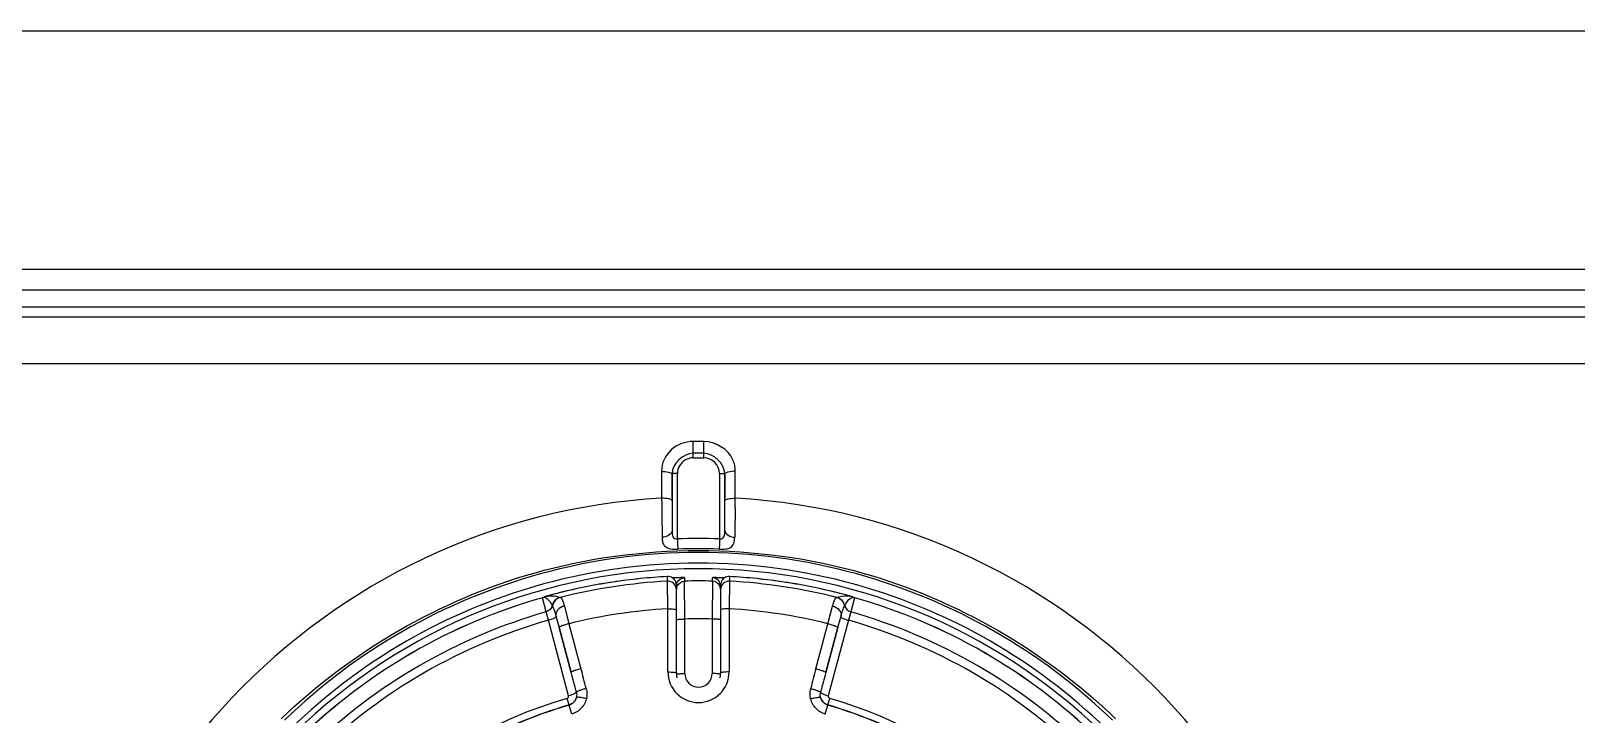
# Model space of a CAD drawing. Header units: millimetres. Extents: x 473 to 3963, y -1329 to 3488.
# Drawn here: x 2079.5 to 2152.8, y 1458.1 to 1490.5 of the extents above; entities that cross this region are included whole.
import ezdxf

# ---------------------------------------------------------------- set-up
doc = ezdxf.new("R2010")
doc.units = ezdxf.units.MM
doc.header["$LTSCALE"] = 392.37
doc.layers.get('0').update_dxf_attribs({"linetype": 'CONTINUOUS'})

msp = doc.modelspace()

# ---------------------------------------------------------------- linework, layer by layer
at = {"linetype": 'Continuous'}
for p, q in [((1887.648, 1490.466), (2534.648, 1490.466)), ((1885.222, 1479.166), (2541.748, 1479.166)), ((2537.748, 1478.166), (1884.548, 1478.166)), ((2583.684, 1476.894), (1838.613, 1476.894)), ((2537.748, 1477.366), (1884.548, 1477.366)), ((2460.148, 1474.671), (1962.148, 1474.671)), ((2111.398, 1470.99), (2110.898, 1470.99)), ((2110.898, 1470.431), (2110.898, 1470.99)), ((2111.398, 1470.431), (2111.398, 1470.99)), ((2111.398, 1470.431), (2110.898, 1470.431)), ((2110.898, 1470.216), (2110.898, 1470.431)), ((2110.898, 1470.216), (2111.398, 1470.216)), ((2109.398, 1469.594), (2109.398, 1469.434)), ((2109.398, 1469.434), (2109.398, 1468.307)), ((2110.148, 1469.466), (2109.898, 1469.466)), ((2109.898, 1468.307), (2109.898, 1469.434)), ((2109.898, 1469.434), (2109.898, 1468.307)), ((2110.148, 1468.178), (2110.148, 1469.466)), ((2112.148, 1469.466), (2112.148, 1468.178)), ((2112.148, 1469.466), (2112.398, 1469.466)), ((2112.398, 1468.307), (2112.398, 1469.434)), ((2112.398, 1469.434), (2112.398, 1468.307)), ((2112.898, 1469.434), (2112.898, 1469.594)), ((2112.898, 1469.148), (2112.898, 1469.434)), ((2112.898, 1468.724), (2112.898, 1469.148)), ((2112.898, 1468.307), (2112.898, 1468.724)), ((2109.898, 1468.307), (2109.898, 1468.178)), ((2109.898, 1468.178), (2109.898, 1467.557)), ((2110.148, 1466.781), (2110.148, 1468.178)), ((2112.148, 1468.178), (2112.148, 1466.781)), ((2112.398, 1468.178), (2112.398, 1468.307)), ((2112.398, 1467.83), (2112.398, 1468.178)), ((2112.891, 1467.844), (2112.896, 1468.173)), ((2112.896, 1468.173), (2112.898, 1468.307)), ((2109.898, 1467.557), (2109.898, 1467.039)), ((2112.398, 1467.499), (2112.398, 1467.83)), ((2112.398, 1467.208), (2112.398, 1467.499)), ((2112.398, 1466.97), (2112.398, 1467.208)), ((2109.42, 1466.774), (2109.424, 1466.446)), ((2109.898, 1467.039), (2109.898, 1466.781)), ((2110.148, 1466.37), (2110.148, 1466.781)), ((2112.148, 1466.781), (2112.148, 1466.369)), ((2112.398, 1466.781), (2112.398, 1466.97)), ((2110.148, 1466.37), (2110.156, 1466.157)), ((2110.156, 1466.157), (2110.166, 1465.885)), ((2112.14, 1466.157), (2112.13, 1465.885)), ((2112.148, 1466.369), (2112.14, 1466.157)), ((2109.676, 1464.53), (2109.677, 1464.588)), ((2109.676, 1464.365), (2109.676, 1464.53)), ((2109.696, 1463.057), (2109.676, 1464.365)), ((2109.677, 1464.588), (2109.677, 1464.588)), ((2110.488, 1464.532), (2110.488, 1464.369)), ((2110.498, 1462.568), (2110.488, 1464.369)), ((2111.808, 1464.369), (2111.798, 1462.568)), ((2111.808, 1464.369), (2111.808, 1464.532)), ((2112.62, 1464.365), (2112.601, 1463.057)), ((2112.62, 1464.588), (2112.62, 1464.444)), ((2112.62, 1464.588), (2112.62, 1464.588)), ((2112.62, 1464.444), (2112.62, 1464.365)), ((2103.742, 1463.582), (2103.742, 1463.583)), ((2103.923, 1462.909), (2103.742, 1463.582)), ((2103.81, 1463.608), (2103.81, 1463.609)), ((2103.898, 1463.642), (2103.898, 1463.642)), ((2110.098, 1464.132), (2110.098, 1464.188)), ((2110.098, 1464.132), (2110.098, 1464.188)), ((2110.098, 1463.966), (2110.098, 1464.132)), ((2110.098, 1463.969), (2110.098, 1464.132)), ((2110.098, 1464.132), (2110.098, 1463.969)), ((2110.098, 1464.051), (2110.098, 1464.132)), ((2110.098, 1463.969), (2110.098, 1464.051)), ((2110.098, 1463.013), (2110.098, 1463.966)), ((2112.198, 1464.188), (2112.198, 1464.044)), ((2112.198, 1464.188), (2112.198, 1464.132)), ((2112.198, 1464.132), (2112.198, 1463.969)), ((2112.198, 1463.969), (2112.198, 1464.132)), ((2112.198, 1464.132), (2112.198, 1464.051)), ((2112.198, 1464.051), (2112.198, 1463.969)), ((2112.198, 1464.044), (2112.198, 1463.966)), ((2112.198, 1463.966), (2112.198, 1463.013)), ((2118.554, 1463.582), (2118.374, 1462.909)), ((2118.487, 1463.609), (2118.398, 1463.642)), ((2118.398, 1463.642), (2118.398, 1463.642)), ((2118.486, 1463.608), (2118.487, 1463.609)), ((2118.554, 1463.582), (2118.554, 1463.583)), ((2104.024, 1462.514), (2103.923, 1462.909)), ((2104.781, 1463.187), (2104.999, 1462.349)), ((2109.695, 1460.06), (2109.696, 1463.057)), ((2110.098, 1462.618), (2110.098, 1463.013)), ((2110.098, 1462.905), (2110.098, 1463.013)), ((2110.098, 1462.618), (2110.098, 1462.905)), ((2112.198, 1463.013), (2112.198, 1462.618)), ((2112.198, 1463.013), (2112.198, 1462.905)), ((2112.198, 1462.905), (2112.198, 1462.618)), ((2112.601, 1463.057), (2112.601, 1460.06)), ((2117.297, 1462.349), (2117.516, 1463.187)), ((2118.374, 1462.909), (2118.273, 1462.514)), ((2104.984, 1458.93), (2104.024, 1462.514)), ((2104.382, 1462.718), (2104.426, 1462.555)), ((2104.39, 1462.687), (2104.382, 1462.718)), ((2104.426, 1462.555), (2104.53, 1462.166)), ((2104.53, 1462.166), (2105.102, 1460.032)), ((2105.102, 1460.032), (2104.53, 1462.166)), ((2104.999, 1462.349), (2105.571, 1460.215)), ((2110.098, 1462.528), (2110.098, 1462.618)), ((2110.098, 1462.528), (2110.098, 1462.618)), ((2110.098, 1461.6), (2110.098, 1462.528)), ((2110.098, 1461.6), (2110.098, 1462.528)), ((2110.098, 1461.6), (2110.098, 1462.528)), ((2110.498, 1459.985), (2110.498, 1462.568)), ((2111.798, 1462.568), (2111.798, 1459.985)), ((2112.198, 1462.618), (2112.198, 1462.528)), ((2112.198, 1462.618), (2112.198, 1462.528)), ((2112.198, 1462.528), (2112.198, 1461.6)), ((2112.198, 1462.528), (2112.198, 1461.6)), ((2116.725, 1460.215), (2117.297, 1462.349)), ((2117.195, 1460.032), (2117.767, 1462.166)), ((2117.767, 1462.166), (2117.195, 1460.032)), ((2118.273, 1462.514), (2117.312, 1458.93)), ((2117.767, 1462.166), (2117.871, 1462.555)), ((2117.871, 1462.555), (2117.915, 1462.718)), ((2117.915, 1462.718), (2117.906, 1462.687)), ((2110.098, 1460.016), (2110.098, 1461.6)), ((2110.098, 1460.016), (2110.098, 1461.6)), ((2110.098, 1460.016), (2110.098, 1461.6)), ((2112.198, 1461.6), (2112.198, 1460.016)), ((2112.198, 1461.6), (2112.198, 1460.016)), ((2105.008, 1458.494), (2104.916, 1458.807)), ((2105.009, 1458.489), (2105.008, 1458.494)), ((2105.133, 1458.063), (2105.009, 1458.489)), ((2117.163, 1458.063), (2117.287, 1458.489)), ((2117.289, 1458.494), (2117.287, 1458.489)), ((2117.289, 1458.494), (2117.38, 1458.807))]:
    msp.add_line(p, q, dxfattribs=at)
for points in [[(2111.398, 1470.216), (2111.398, 1470.339), (2111.398, 1470.431)], [(2109.898, 1466.781), (2109.9, 1466.686), (2109.906, 1466.606), (2109.918, 1466.536), (2109.936, 1466.476), (2109.965, 1466.426), (2110.008, 1466.389), (2110.07, 1466.37), (2110.148, 1466.37)], [(2112.148, 1466.369), (2112.209, 1466.368), (2112.271, 1466.381), (2112.323, 1466.416), (2112.359, 1466.474), (2112.381, 1466.546), (2112.392, 1466.623), (2112.397, 1466.7), (2112.398, 1466.781)], [(2103.81, 1463.609), (2103.785, 1463.597), (2103.742, 1463.583)], [(2103.898, 1463.642), (2103.885, 1463.639), (2103.81, 1463.609)], [(2118.554, 1463.583), (2118.512, 1463.597), (2118.487, 1463.609)]]:
    msp.add_lwpolyline(points, dxfattribs=at)
for centre, radius, start, end in [((2110.898, 1469.466), 0.75, 119.75323, 180), ((2110.898, 1469.466), 0.75, 90, 119.75323), ((2111.398, 1469.466), 0.75, 0, 90), ((2111.148, 1437.84), 30.517, 93.28785, 179.73201), ((2111.148, 1437.84), 30.517, 0.26795, 86.71231), ((2590.758, 1460.613), 477.922, 179.133, 179.30067), ((2111.148, 1437.466), 28.259, 74.57922, 105.42078), ((2111.147, 1439.354), 27.034, 87.87841, 92.11822), ((2111.147, 1439.947), 25.956, 87.82994, 92.16659), ((2111.148, 1437.466), 27.493, 90, 134.17774), ((2111.148, 1437.466), 27.493, 90, 134.17774), ((2111.148, 1437.466), 27.759, 90, 105.45692), ((2111.148, 1437.466), 27.759, 74.54303, 90), ((2111.148, 1437.466), 27.493, 45.82226, 90), ((2111.148, 1437.466), 27.493, 45.82226, 90), ((2111.148, 1437.466), 28.259, 105.42078, 134.06976), ((2111.148, 1437.466), 27.759, 105.45692, 105.80178), ((2111.148, 1437.466), 27.162, 93.10585, 104.11354), ((2111.148, 1437.466), 26.94, 93.13191, 104.08937), ((2111.148, 1437.466), 27.162, 98.60345, 99.98298), ((2111.148, 1437.466), 27.162, 93.10585, 98.60345), ((2109.698, 1463.966), 0.4, 0.00571, 93.1362), ((2109.698, 1464.185), 0.403, 74.55904, 93.03278), ((2109.697, 1464.187), 0.402, 56.39464, 74.44752), ((2109.695, 1464.188), 0.403, 0.07214, 18.55233), ((2110.502, 1464.132), 0.403, 157.93282, 172.06072), ((2111.148, 1437.501), 26.876, 90.00003, 91.40677), ((2111.148, 1437.501), 26.876, 88.59323, 89.99997), ((2111.795, 1464.132), 0.403, 7.93928, 22.06718), ((2112.598, 1463.966), 0.4, 86.86363, 179.99031), ((2112.601, 1464.188), 0.403, 161.44775, 179.92786), ((2112.599, 1464.187), 0.402, 105.55256, 123.60531), ((2112.599, 1464.185), 0.403, 86.96722, 105.44104), ((2111.148, 1437.466), 27.162, 75.88646, 86.89415), ((2111.148, 1437.466), 27.162, 81.39655, 86.89415), ((2111.148, 1437.466), 26.94, 75.91063, 86.86809), ((2111.148, 1437.466), 27.162, 80.01702, 81.39655), ((2111.148, 1437.466), 27.759, 74.19817, 74.54303), ((2111.148, 1437.466), 28.259, 45.93023, 74.57922), ((2111.148, 1437.466), 27.759, 105.80178, 134.12796), ((2111.148, 1437.466), 27.147, 105.83205, 134.16795), ((2111.148, 1437.466), 27.146, 105.83205, 134.16795), ((2103.633, 1463.965), 0.399, 285.84607, 296.29478), ((2104.029, 1463.175), 0.485, 114.85729, 116.84214), ((2103.781, 1463.404), 0.206, 80.45737, 81.95398), ((2104.03, 1463.172), 0.489, 108.56459, 114.85551), ((2104.029, 1463.175), 0.485, 105.67373, 108.56539), ((2111.148, 1437.466), 27.162, 99.98298, 105.48058), ((2111.148, 1437.466), 27.162, 104.11354, 105.48058), ((2104.694, 1463.109), 0.5, 104.15013, 168.19029), ((2110.496, 1464.132), 0.398, 172.0393, 179.97546), ((2111.8, 1464.132), 0.398, 0.02454, 7.9607), ((2111.148, 1437.466), 27.162, 74.51942, 80.01702), ((2117.602, 1463.109), 0.5, 11.81989, 75.85183), ((2111.148, 1437.466), 27.162, 74.51942, 75.88646), ((2118.267, 1463.174), 0.487, 68.51332, 74.32005), ((2118.266, 1463.173), 0.488, 64.63145, 68.52017), ((2118.268, 1463.176), 0.484, 63.15726, 64.62945), ((2118.516, 1463.398), 0.212, 99.08496, 101.21543), ((2118.515, 1463.405), 0.205, 98.04645, 99.07504), ((2118.663, 1463.965), 0.399, 243.70444, 254.15472), ((2111.148, 1437.466), 27.147, 45.83205, 74.16795), ((2111.148, 1437.466), 27.146, 45.83205, 74.16795), ((2111.148, 1437.466), 27.759, 45.87198, 74.19817), ((2111.148, 1437.466), 26.45, 105.85363, 134.14637), ((2111.148, 1437.466), 25.632, 93.24851, 103.87987), ((2111.148, 1437.466), 25.632, 76.12013, 86.75149), ((2111.148, 1437.466), 26.45, 45.85363, 74.14637), ((2111.148, 1437.466), 26.042, 105.87764, 134.12236), ((2111.148, 1437.7), 24.877, 90.00004, 91.49729), ((2111.148, 1437.7), 24.877, 88.50271, 89.99996), ((2111.148, 1437.466), 26.042, 45.87764, 74.12236), ((1744.577, 1363.429), 373.242, 14.85168, 15.00012), ((1943.251, 1416.713), 168.049, 14.67055, 15.00269), ((2111.147, 1460.061), 1.451, 180.05002, 270.06545), ((2111.148, 1460.016), 1.05, 180, 183.82328), ((2111.148, 1460.016), 1.05, 183.82328, 193.29662), ((2111.148, 1459.985), 0.65, 180.00161, 359.99839), ((2111.15, 1460.061), 1.451, 269.93495, 359.94958), ((2111.148, 1460.016), 1.05, 346.72147, 356.1774), ((2111.148, 1460.016), 1.05, 356.1774, 360), ((2279.04, 1416.714), 168.043, 164.99731, 165.32945), ((2477.728, 1363.427), 373.251, 164.99988, 165.14832), ((2111.148, 1437.466), 22.233, 106.27873, 133.72127), ((2111.148, 1437.466), 21.906, 106.27873, 133.72127), ((2111.148, 1437.466), 21.901, 106.27901, 133.72099), ((2111.148, 1437.466), 21.901, 46.27901, 73.72099), ((2111.148, 1437.466), 21.906, 46.27873, 73.72127), ((2111.148, 1437.466), 22.233, 46.27873, 73.72127)]:
    msp.add_arc(centre, radius, start, end, dxfattribs=at)
for points, knots in [([(2110.898, 1470.99), (2110.525, 1470.99), (2109.755, 1470.723), (2109.39, 1469.96), (2109.398, 1469.594)], [0, 0, 0, 0, 0.505533, 1, 1, 1, 1]), ([(2112.898, 1469.594), (2112.898, 1469.686), (2112.877, 1469.869), (2112.82, 1470.045), (2112.783, 1470.129)], [0, 0, 0, 0, 0.498317, 1, 1, 1, 1]), ([(2109.898, 1469.434), (2109.898, 1469.495), (2109.647, 1469.535), (2109.512, 1469.563), (2109.398, 1469.563)], [0, 0, 0, 0, 0.350274, 1, 1, 1, 1]), ([(2112.398, 1469.434), (2112.398, 1469.5), (2112.632, 1469.582), (2112.784, 1469.595), (2112.898, 1469.595)], [0, 0, 0, 0, 0.369263, 1, 1, 1, 1]), ([(2109.898, 1468.178), (2109.898, 1468.239), (2109.647, 1468.279), (2109.512, 1468.307), (2109.398, 1468.307)], [0, 0, 0, 0, 0.350271, 1, 1, 1, 1]), ([(2112.398, 1468.178), (2112.398, 1468.239), (2112.649, 1468.279), (2112.785, 1468.307), (2112.898, 1468.307)], [0, 0, 0, 0, 0.350269, 1, 1, 1, 1]), ([(2109.424, 1466.446), (2109.425, 1466.369), (2109.427, 1466.224), (2109.492, 1466.084), (2109.54, 1466.037)], [0, 0, 0, 0, 0.534705, 1, 1, 1, 1]), ([(2112.13, 1465.885), (2112.334, 1465.878), (2112.784, 1465.869), (2112.87, 1466.292), (2112.872, 1466.446)], [0, 0, 0, 0, 0.570396, 1, 1, 1, 1]), ([(2110.488, 1464.532), (2110.488, 1464.537), (2110.461, 1464.529), (2110.434, 1464.537), (2110.373, 1464.533), (2110.272, 1464.533), (2110.117, 1464.528), (2109.989, 1464.524), (2109.92, 1464.521)], [0, 0, 0, 0, 0.024213, 0.090965, 0.191715, 0.31931, 0.634407, 1, 1, 1, 1]), ([(2112.377, 1464.521), (2112.308, 1464.524), (2112.179, 1464.528), (2112.024, 1464.533), (2111.924, 1464.533), (2111.863, 1464.537), (2111.836, 1464.529), (2111.808, 1464.537), (2111.808, 1464.532)], [0, 0, 0, 0, 0.365417, 0.680402, 0.807951, 0.908699, 0.975581, 1, 1, 1, 1]), ([(2103.88, 1463.586), (2103.886, 1463.583), (2103.898, 1463.578), (2103.909, 1463.571), (2103.914, 1463.568)], [0, 0, 0, 0, 0.514089, 1, 1, 1, 1]), ([(2103.898, 1463.642), (2104, 1463.661), (2104.226, 1463.683), (2104.462, 1463.651), (2104.572, 1463.594)], [0, 0, 0, 0, 0.456402, 1, 1, 1, 1]), ([(2103.963, 1463.533), (2103.991, 1463.51), (2104.087, 1463.414), (2104.16, 1463.299), (2104.205, 1463.211)], [0, 0, 0, 0, 0.268677, 1, 1, 1, 1]), ([(2104.59, 1463.595), (2104.496, 1463.571), (2104.318, 1463.463), (2104.235, 1463.272), (2104.222, 1463.176)], [0, 0, 0, 0, 0.498106, 1, 1, 1, 1]), ([(2104.572, 1463.594), (2104.574, 1463.593), (2104.58, 1463.594), (2104.586, 1463.594), (2104.59, 1463.595)], [0, 0, 0, 0, 0.32785, 1, 1, 1, 1]), ([(2104.59, 1463.595), (2104.605, 1463.596), (2104.644, 1463.558), (2104.713, 1463.429), (2104.754, 1463.291), (2104.781, 1463.187)], [0, 0, 0, 0, 0.099755, 0.297872, 1, 1, 1, 1]), ([(2117.516, 1463.187), (2117.543, 1463.291), (2117.583, 1463.429), (2117.652, 1463.558), (2117.691, 1463.596), (2117.706, 1463.595)], [0, 0, 0, 0, 0.702121, 0.900216, 1, 1, 1, 1]), ([(2117.706, 1463.595), (2117.71, 1463.594), (2117.716, 1463.594), (2117.722, 1463.593), (2117.724, 1463.594)], [0, 0, 0, 0, 0.67233, 1, 1, 1, 1]), ([(2117.706, 1463.595), (2117.8, 1463.571), (2117.978, 1463.463), (2118.062, 1463.272), (2118.074, 1463.176)], [0, 0, 0, 0, 0.498105, 1, 1, 1, 1]), ([(2117.724, 1463.594), (2117.752, 1463.608), (2117.964, 1463.691), (2118.205, 1463.678), (2118.398, 1463.642)], [0, 0, 0, 0, 0.135657, 1, 1, 1, 1]), ([(2118.091, 1463.211), (2118.111, 1463.248), (2118.201, 1463.405), (2118.334, 1463.578), (2118.475, 1463.606)], [0, 0, 0, 0, 0.22405, 1, 1, 1, 1]), ([(2104.205, 1463.211), (2104.207, 1463.207), (2104.213, 1463.195), (2104.218, 1463.183), (2104.222, 1463.176)], [0, 0, 0, 0, 0.328663, 1, 1, 1, 1]), ([(2104.222, 1463.176), (2104.234, 1463.154), (2104.298, 1463.005), (2104.346, 1462.851), (2104.382, 1462.718)], [0, 0, 0, 0, 0.151178, 1, 1, 1, 1]), ([(2104.781, 1463.187), (2104.661, 1463.156), (2104.45, 1463.054), (2104.357, 1462.811), (2104.382, 1462.718)], [0, 0, 0, 0, 0.561855, 1, 1, 1, 1]), ([(2109.696, 1463.057), (2109.747, 1463.057), (2109.84, 1463.055), (2109.971, 1463.047), (2110.041, 1463.034), (2110.098, 1463.024), (2110.098, 1463.013)], [0, 0, 0, 0, 0.376743, 0.697405, 0.914161, 1, 1, 1, 1]), ([(2112.601, 1463.057), (2112.549, 1463.057), (2112.457, 1463.055), (2112.325, 1463.047), (2112.256, 1463.034), (2112.198, 1463.024), (2112.198, 1463.013)], [0, 0, 0, 0, 0.376759, 0.697427, 0.914176, 1, 1, 1, 1]), ([(2117.516, 1463.187), (2117.636, 1463.156), (2117.846, 1463.054), (2117.94, 1462.811), (2117.915, 1462.718)], [0, 0, 0, 0, 0.561856, 1, 1, 1, 1]), ([(2117.915, 1462.718), (2117.929, 1462.771), (2117.974, 1462.926), (2118.025, 1463.08), (2118.074, 1463.176)], [0, 0, 0, 0, 0.337847, 1, 1, 1, 1]), ([(2118.074, 1463.176), (2118.078, 1463.183), (2118.084, 1463.195), (2118.09, 1463.207), (2118.091, 1463.211)], [0, 0, 0, 0, 0.671389, 1, 1, 1, 1]), ([(2104.368, 1462.653), (2104.352, 1462.639), (2104.243, 1462.578), (2104.123, 1462.54), (2104.024, 1462.514)], [0, 0, 0, 0, 0.168888, 1, 1, 1, 1]), ([(2104.39, 1462.687), (2104.391, 1462.682), (2104.386, 1462.667), (2104.375, 1462.658), (2104.368, 1462.653)], [0, 0, 0, 0, 0.378412, 1, 1, 1, 1]), ([(2104.999, 1462.349), (2104.938, 1462.333), (2104.827, 1462.3), (2104.671, 1462.249), (2104.592, 1462.211), (2104.526, 1462.18), (2104.53, 1462.166)], [0, 0, 0, 0, 0.377027, 0.697611, 0.914194, 1, 1, 1, 1]), ([(2110.098, 1462.528), (2110.098, 1462.539), (2110.156, 1462.546), (2110.224, 1462.56), (2110.355, 1462.566), (2110.447, 1462.568), (2110.498, 1462.568)], [0, 0, 0, 0, 0.08409, 0.300616, 0.621845, 1, 1, 1, 1]), ([(2112.198, 1462.528), (2112.198, 1462.539), (2112.14, 1462.546), (2112.073, 1462.56), (2111.941, 1462.566), (2111.849, 1462.568), (2111.798, 1462.568)], [0, 0, 0, 0, 0.08409, 0.300617, 0.621845, 1, 1, 1, 1]), ([(2117.297, 1462.349), (2117.359, 1462.333), (2117.47, 1462.3), (2117.626, 1462.249), (2117.705, 1462.211), (2117.771, 1462.18), (2117.767, 1462.166)], [0, 0, 0, 0, 0.377015, 0.697594, 0.914183, 1, 1, 1, 1]), ([(2117.906, 1462.687), (2117.905, 1462.682), (2117.911, 1462.667), (2117.922, 1462.658), (2117.928, 1462.653)], [0, 0, 0, 0, 0.378411, 1, 1, 1, 1]), ([(2117.928, 1462.653), (2117.945, 1462.639), (2118.054, 1462.578), (2118.173, 1462.54), (2118.273, 1462.514)], [0, 0, 0, 0, 0.168886, 1, 1, 1, 1]), ([(2105.571, 1460.215), (2105.51, 1460.198), (2105.399, 1460.166), (2105.243, 1460.115), (2105.164, 1460.076), (2105.098, 1460.046), (2105.102, 1460.032)], [0, 0, 0, 0, 0.377013, 0.697601, 0.914193, 1, 1, 1, 1]), ([(2109.695, 1460.06), (2109.747, 1460.06), (2109.84, 1460.058), (2109.971, 1460.05), (2110.041, 1460.037), (2110.098, 1460.027), (2110.098, 1460.016)], [0, 0, 0, 0, 0.376706, 0.697392, 0.914175, 1, 1, 1, 1]), ([(2110.1, 1459.949), (2110.103, 1459.952), (2110.113, 1459.956), (2110.122, 1459.959), (2110.129, 1459.961)], [0, 0, 0, 0, 0.376406, 1, 1, 1, 1]), ([(2110.215, 1459.974), (2110.236, 1459.976), (2110.33, 1459.983), (2110.424, 1459.985), (2110.498, 1459.985)], [0, 0, 0, 0, 0.214691, 1, 1, 1, 1]), ([(2112.081, 1459.974), (2112.061, 1459.976), (2111.967, 1459.983), (2111.872, 1459.985), (2111.798, 1459.985)], [0, 0, 0, 0, 0.214693, 1, 1, 1, 1]), ([(2112.196, 1459.949), (2112.193, 1459.952), (2112.184, 1459.956), (2112.174, 1459.959), (2112.168, 1459.961)], [0, 0, 0, 0, 0.376324, 1, 1, 1, 1]), ([(2112.601, 1460.06), (2112.55, 1460.06), (2112.457, 1460.058), (2112.325, 1460.05), (2112.256, 1460.037), (2112.198, 1460.027), (2112.198, 1460.016)], [0, 0, 0, 0, 0.376696, 0.697384, 0.914173, 1, 1, 1, 1]), ([(2116.725, 1460.215), (2116.787, 1460.198), (2116.898, 1460.166), (2117.054, 1460.115), (2117.133, 1460.076), (2117.199, 1460.046), (2117.195, 1460.032)], [0, 0, 0, 0, 0.377013, 0.697601, 0.914193, 1, 1, 1, 1]), ([(2105.351, 1459.098), (2105.348, 1459.082), (2105.306, 1459.051), (2105.191, 1458.991), (2105.071, 1458.953), (2104.984, 1458.93)], [0, 0, 0, 0, 0.114273, 0.336151, 1, 1, 1, 1]), ([(2105.821, 1459.273), (2105.762, 1459.258), (2105.654, 1459.227), (2105.507, 1459.18), (2105.415, 1459.138), (2105.357, 1459.114), (2105.351, 1459.097)], [0, 0, 0, 0, 0.361627, 0.674293, 0.89597, 1, 1, 1, 1]), ([(2116.476, 1459.273), (2116.534, 1459.258), (2116.643, 1459.227), (2116.789, 1459.18), (2116.882, 1459.138), (2116.94, 1459.114), (2116.946, 1459.098)], [0, 0, 0, 0, 0.361634, 0.674301, 0.895976, 1, 1, 1, 1]), ([(2116.946, 1459.098), (2116.948, 1459.082), (2116.99, 1459.051), (2117.106, 1458.991), (2117.225, 1458.953), (2117.312, 1458.93)], [0, 0, 0, 0, 0.114268, 0.336142, 1, 1, 1, 1]), ([(2105.826, 1458.794), (2105.786, 1458.625), (2105.614, 1458.302), (2105.301, 1458.112), (2105.133, 1458.063)], [0, 0, 0, 0, 0.49938, 1, 1, 1, 1]), ([(2105.826, 1458.794), (2105.768, 1458.808), (2105.661, 1458.83), (2105.512, 1458.858), (2105.424, 1458.861), (2105.361, 1458.87), (2105.354, 1458.857)], [0, 0, 0, 0, 0.375286, 0.692521, 0.90922, 1, 1, 1, 1]), ([(2116.47, 1458.794), (2116.529, 1458.808), (2116.635, 1458.83), (2116.784, 1458.858), (2116.873, 1458.861), (2116.935, 1458.87), (2116.943, 1458.857)], [0, 0, 0, 0, 0.375292, 0.692526, 0.909221, 1, 1, 1, 1]), ([(2117.163, 1458.063), (2116.996, 1458.112), (2116.682, 1458.302), (2116.51, 1458.625), (2116.47, 1458.794)], [0, 0, 0, 0, 0.50062, 1, 1, 1, 1])]:
    msp.add_open_spline(points, degree=3, knots=knots, dxfattribs=at)
for points in [[(2112.783, 1470.129), (2112.564, 1470.626), (2111.942, 1470.99), (2111.398, 1470.99)], [(2110.898, 1470.431), (2110.435, 1470.431), (2109.891, 1469.929), (2109.898, 1469.466)], [(2112.398, 1469.466), (2112.397, 1469.929), (2111.862, 1470.431), (2111.398, 1470.431)], [(2109.398, 1468.307), (2109.402, 1468.032), (2109.407, 1467.756), (2109.41, 1467.48)], [(2109.41, 1467.48), (2109.414, 1467.245), (2109.417, 1467.01), (2109.42, 1466.774)], [(2109.898, 1466.781), (2109.898, 1466.587), (2109.618, 1466.453), (2109.424, 1466.446)], [(2112.398, 1466.781), (2112.398, 1466.587), (2112.679, 1466.453), (2112.872, 1466.446)], [(2103.347, 1464.753), (2108.349, 1466.176), (2113.947, 1466.176), (2118.949, 1464.753)], [(2109.54, 1466.037), (2109.696, 1465.889), (2109.952, 1465.877), (2110.166, 1465.885)], [(2091.344, 1457.842), (2094.666, 1461.048), (2098.906, 1463.489), (2103.347, 1464.753)], [(2110.077, 1464.316), (2110.05, 1464.398), (2109.992, 1464.474), (2109.92, 1464.521)], [(2110.128, 1464.283), (2110.183, 1464.419), (2110.342, 1464.529), (2110.488, 1464.532)], [(2110.128, 1464.12), (2110.183, 1464.255), (2110.342, 1464.365), (2110.488, 1464.369)], [(2112.169, 1464.283), (2112.114, 1464.419), (2111.954, 1464.529), (2111.808, 1464.532)], [(2112.169, 1464.12), (2112.114, 1464.255), (2111.954, 1464.365), (2111.808, 1464.369)], [(2112.377, 1464.521), (2112.305, 1464.474), (2112.247, 1464.398), (2112.219, 1464.316)], [(2118.949, 1464.753), (2123.39, 1463.489), (2127.631, 1461.048), (2130.952, 1457.842)], [(2103.815, 1463.607), (2103.838, 1463.603), (2103.86, 1463.596), (2103.88, 1463.586)], [(2103.914, 1463.568), (2103.931, 1463.557), (2103.948, 1463.545), (2103.963, 1463.533)], [(2110.098, 1463.969), (2110.098, 1464.02), (2110.108, 1464.073), (2110.128, 1464.12)], [(2112.198, 1463.969), (2112.198, 1464.02), (2112.188, 1464.073), (2112.169, 1464.12)], [(2104.205, 1463.211), (2104.177, 1463.076), (2104.055, 1462.947), (2103.923, 1462.909)], [(2118.091, 1463.211), (2118.12, 1463.076), (2118.241, 1462.947), (2118.374, 1462.909)], [(2110.129, 1459.961), (2110.157, 1459.968), (2110.186, 1459.971), (2110.215, 1459.974)], [(2112.168, 1459.961), (2112.139, 1459.968), (2112.11, 1459.971), (2112.081, 1459.974)], [(2105.351, 1459.098), (2105.371, 1459.02), (2105.372, 1458.935), (2105.354, 1458.857)], [(2105.821, 1459.273), (2105.861, 1459.119), (2105.863, 1458.95), (2105.826, 1458.794)], [(2116.47, 1458.794), (2116.433, 1458.95), (2116.435, 1459.119), (2116.476, 1459.273)], [(2116.943, 1458.857), (2116.924, 1458.935), (2116.925, 1459.02), (2116.946, 1459.098)], [(2104.916, 1458.807), (2104.961, 1458.82), (2104.996, 1458.885), (2104.984, 1458.93)], [(2105.008, 1458.494), (2105.168, 1458.54), (2105.315, 1458.694), (2105.354, 1458.857)], [(2105.354, 1458.857), (2105.316, 1458.693), (2105.17, 1458.536), (2105.009, 1458.489)], [(2117.287, 1458.489), (2117.126, 1458.536), (2116.981, 1458.693), (2116.943, 1458.857)], [(2116.943, 1458.857), (2116.982, 1458.694), (2117.128, 1458.54), (2117.289, 1458.494)], [(2117.312, 1458.93), (2117.3, 1458.885), (2117.335, 1458.82), (2117.38, 1458.807)]]:
    msp.add_open_spline(points, degree=3, dxfattribs=at)

doc.saveas('drawing.dxf')
